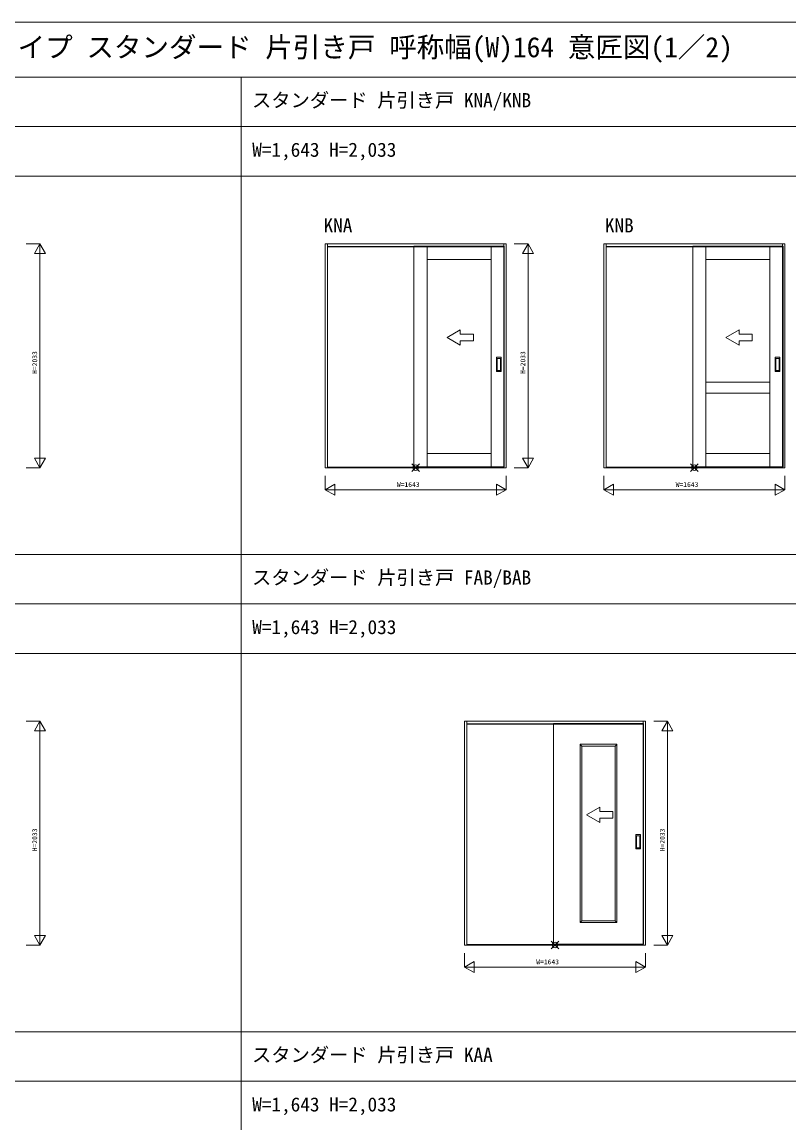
# Model space of a CAD drawing. Units: millimetres, scale not verified. Extents: x -14341 to 14341, y -10000 to 10000.
# Drawn here: x -4932 to 2035, y 1 to 10000 of the extents above; entities that cross this region are included whole.
import ezdxf
from ezdxf.enums import TextEntityAlignment as Align

# ---------------------------------------------------------------- set-up
doc = ezdxf.new("R2010")
doc.units = ezdxf.units.MM
doc.header["$LTSCALE"] = 50
doc.layers.add('0-0_0', color=7, linetype='Continuous')
for name, color, linetype, lineweight in [('0-1_YKK_F1', 7, 'Continuous', 18), ('0-2_YKK_IN', 1, 'Continuous', 18), ('0-3_YKK_A1', 4, 'Continuous', 18), ('0-4_YKK_N1', 2, 'Continuous', 18)]:
    doc.layers.add(name, color=color, linetype=linetype, lineweight=lineweight)
doc.styles.add('ＭＳ ゴシック', font='')
doc.styles.get('ＭＳ ゴシック').set_extended_font_data('MS Gothic')

msp = doc.modelspace()

# ---------------------------------------------------------------- linework, layer by layer
at = {"layer": '0-1_YKK_F1'}
for p, q in [((-14340.51, 10000), (14340.51, 10000)), ((-14340.51, 9500), (14159.49, 9500)), ((-2940.51, -10000), (-2940.51, 9500)), ((-14340.51, 9050), (14159.49, 9050)), ((-14340.51, 8600), (14159.49, 8600)), ((-14340.51, 5165), (14159.49, 5165)), ((-14340.51, 4715), (14159.49, 4715)), ((-14340.51, 4265), (14159.49, 4265)), ((-14340.51, 830), (14159.49, 830)), ((-14340.51, 380), (14159.49, 380))]:
    msp.add_line(p, q, dxfattribs=at)
at = {"layer": '0-2_YKK_IN'}
for p, q in [((-1391.86, 5917.14), (-1321.15, 5987.86)), ((-1391.86, 5987.86), (-1321.15, 5917.14)), ((1140.33, 5917.14), (1211.04, 5987.86)), ((1140.33, 5987.86), (1211.04, 5917.14)), ((-125.86, 1582.14), (-55.15, 1652.86)), ((-125.86, 1652.86), (-55.15, 1582.14))]:
    msp.add_line(p, q, dxfattribs=at)
for centre in [(-1356.51, 5952.5), (1175.68, 5952.5), (-90.51, 1617.5)]:
    msp.add_circle(centre, 25, dxfattribs=at)
at = {"layer": '0-3_YKK_A1'}
for p, q in [((-2178.01, 7985.5), (-535.01, 7985.5)), ((-2178.01, 5952.5), (-2178.01, 7985.5)), ((-2158.01, 7985.5), (-2158.01, 7955.5)), ((-2158.01, 7961.5), (-555.01, 7961.5)), ((-2158.01, 7958.5), (-555.01, 7958.5)), ((-2158.01, 5956.5), (-2158.01, 7955.5)), ((-555.01, 7985.5), (-555.01, 7955.5)), ((-555.01, 5956.5), (-555.01, 7955.5)), ((-535.01, 5952.5), (-535.01, 7985.5)), ((354.18, 7985.5), (1997.18, 7985.5)), ((354.18, 5952.5), (354.18, 7985.5)), ((374.18, 7985.5), (374.18, 7955.5)), ((374.18, 7961.5), (1977.18, 7961.5)), ((374.18, 7958.5), (1977.18, 7958.5)), ((374.18, 5956.5), (374.18, 7955.5)), ((1977.18, 7985.5), (1977.18, 7955.5)), ((1977.18, 5956.5), (1977.18, 7955.5)), ((1997.18, 5952.5), (1997.18, 7985.5)), ((-1070.49, 7134.22), (-950.49, 7203.5)), ((-950.49, 7164.22), (-950.49, 7203.5)), ((1461.7, 7134.22), (1581.7, 7203.5)), ((1581.7, 7164.22), (1581.7, 7203.5)), ((-1070.49, 7134.22), (-950.49, 7064.94)), ((-950.49, 7064.94), (-950.49, 7104.22)), ((1461.7, 7134.22), (1581.7, 7064.94)), ((1581.7, 7064.94), (1581.7, 7104.22)), ((-622.51, 6826.5), (-622.51, 6954.5)), ((-621.51, 6955.5), (-581.51, 6955.5)), ((-616.51, 6944.5), (-616.51, 6836.5)), ((-587.51, 6945.5), (-615.51, 6945.5)), ((-586.51, 6836.5), (-586.51, 6944.5)), ((-580.51, 6826.5), (-580.51, 6954.5)), ((1909.68, 6826.5), (1909.68, 6954.5)), ((1910.68, 6955.5), (1950.68, 6955.5)), ((1915.68, 6944.5), (1915.68, 6836.5)), ((1944.68, 6945.5), (1916.68, 6945.5)), ((1945.68, 6836.5), (1945.68, 6944.5)), ((1951.68, 6826.5), (1951.68, 6954.5)), ((-621.51, 6825.5), (-581.51, 6825.5)), ((-615.51, 6835.5), (-587.51, 6835.5)), ((1910.68, 6825.5), (1950.68, 6825.5)), ((1916.68, 6835.5), (1944.68, 6835.5)), ((-535.01, 5952.5), (-2178.01, 5952.5)), ((-2158.01, 5952.5), (-2158.01, 5956.5)), ((-555.01, 5956.5), (-2158.01, 5956.5)), ((-555.01, 5952.5), (-555.01, 5956.5)), ((1997.18, 5952.5), (354.18, 5952.5)), ((374.18, 5952.5), (374.18, 5956.5)), ((1977.18, 5956.5), (374.18, 5956.5)), ((1977.18, 5952.5), (1977.18, 5956.5)), ((-912.01, 3650.5), (730.99, 3650.5)), ((-912.01, 1617.5), (-912.01, 3650.5)), ((-892.01, 3650.5), (-892.01, 3620.5)), ((-892.01, 3626.5), (710.99, 3626.5)), ((-892.01, 3623.5), (710.99, 3623.5)), ((-892.01, 1621.5), (-892.01, 3620.5)), ((-105.51, 1625.5), (-105.51, 3629.5)), ((710.99, 3650.5), (710.99, 3620.5)), ((710.99, 1621.5), (710.99, 3620.5)), ((730.99, 1617.5), (730.99, 3650.5)), ((138.16, 3441), (138.16, 1821)), ((470.83, 3441), (138.16, 3441)), ((154.16, 3425), (138.16, 3441)), ((154.16, 3425), (154.16, 1837)), ((454.83, 3425), (154.16, 3425)), ((454.83, 3425), (470.83, 3441)), ((195.51, 2799.22), (315.51, 2868.5)), ((315.51, 2829.22), (315.51, 2868.5)), ((195.51, 2799.22), (315.51, 2729.94)), ((315.51, 2729.94), (315.51, 2769.22)), ((643.49, 2491.5), (643.49, 2619.5)), ((644.49, 2620.5), (684.49, 2620.5)), ((649.49, 2609.5), (649.49, 2501.5)), ((678.49, 2610.5), (650.49, 2610.5)), ((679.49, 2501.5), (679.49, 2609.5)), ((685.49, 2491.5), (685.49, 2619.5)), ((650.49, 2500.5), (678.49, 2500.5)), ((644.49, 2490.5), (684.49, 2490.5)), ((154.16, 1837), (138.16, 1821)), ((454.83, 1837), (470.83, 1821)), ((730.99, 1617.5), (-912.01, 1617.5)), ((-892.01, 1617.5), (-892.01, 1621.5)), ((710.99, 1621.5), (-892.01, 1621.5)), ((714.49, 1625.5), (-105.51, 1625.5)), ((710.99, 1617.5), (710.99, 1621.5))]:
    msp.add_line(p, q, dxfattribs=at)
for points in [[(-1371.51, 5960.5), (-1251.51, 5960.5), (-1251.51, 7964.5), (-1371.51, 7964.5)], [(-1251.51, 7844.5), (-671.51, 7844.5), (-671.51, 7964.5), (-1251.51, 7964.5)], [(-671.51, 5960.5), (-551.51, 5960.5), (-551.51, 7964.5), (-671.51, 7964.5)], [(1160.68, 5960.5), (1280.68, 5960.5), (1280.68, 7964.5), (1160.68, 7964.5)], [(1280.68, 7844.5), (1860.68, 7844.5), (1860.68, 7964.5), (1280.68, 7964.5)], [(1860.68, 5960.5), (1980.68, 5960.5), (1980.68, 7964.5), (1860.68, 7964.5)], [(1280.68, 6630.5), (1860.68, 6630.5), (1860.68, 6730.5), (1280.68, 6730.5)], [(-1251.51, 5960.5), (-671.51, 5960.5), (-671.51, 6080.5), (-1251.51, 6080.5)], [(1280.68, 5960.5), (1860.68, 5960.5), (1860.68, 6080.5), (1280.68, 6080.5)]]:
    msp.add_lwpolyline(points, close=True, dxfattribs=at)
for points in [[(-1371.51, 7947.5), (-1371.51, 5960.5), (-551.51, 5960.5)], [(1160.68, 7947.5), (1160.68, 5960.5), (1980.68, 5960.5)], [(-950.49, 7164.22), (-830.49, 7164.22), (-830.49, 7104.22), (-950.49, 7104.22)], [(1581.7, 7164.22), (1701.7, 7164.22), (1701.7, 7104.22), (1581.7, 7104.22)], [(-105.51, 3629.5), (714.49, 3629.5), (714.49, 1625.5)], [(-105.51, 3623.5), (-105.51, 1625.5), (714.49, 1625.5)], [(138.16, 1821), (470.83, 1821), (470.83, 3441)], [(154.16, 1837), (454.83, 1837), (454.83, 3425)], [(315.51, 2829.22), (435.51, 2829.22), (435.51, 2769.22), (315.51, 2769.22)]]:
    msp.add_lwpolyline(points, dxfattribs=at)
for centre, start, end in [((-621.51, 6954.5), 90, 180), ((-615.51, 6944.5), 90, 180), ((-587.51, 6944.5), 360, 90), ((-581.51, 6954.5), 0, 90), ((1910.68, 6954.5), 90, 180), ((1916.68, 6944.5), 90, 180), ((1944.68, 6944.5), 360, 90), ((1950.68, 6954.5), 0, 90), ((-621.51, 6826.5), 180, 270), ((-615.51, 6836.5), 180, 270), ((-587.51, 6836.5), 270, 360), ((-581.51, 6826.5), 270, 0), ((1910.68, 6826.5), 180, 270), ((1916.68, 6836.5), 180, 270), ((1944.68, 6836.5), 270, 360), ((1950.68, 6826.5), 270, 0), ((644.49, 2619.5), 90, 180), ((650.49, 2609.5), 90, 180), ((678.49, 2609.5), 360, 90), ((684.49, 2619.5), 0, 90), ((650.49, 2501.5), 180, 270), ((678.49, 2501.5), 270, 360), ((644.49, 2491.5), 180, 270), ((684.49, 2491.5), 270, 0)]:
    msp.add_arc(centre, 1, start, end, dxfattribs=at)
at = {"layer": '0-4_YKK_N1'}
for p, q in [((-4894.01, 7985.5), (-4769.01, 7985.5)), ((-4819.01, 7898.9), (-4719.01, 7898.9)), ((-4769.01, 7985.5), (-4769.01, 5952.5)), ((-460.01, 7985.5), (-335.01, 7985.5)), ((-385.01, 7898.9), (-285.01, 7898.9)), ((-335.01, 7985.5), (-335.01, 5952.5)), ((-4819.01, 6039.1), (-4719.01, 6039.1)), ((-385.01, 6039.1), (-285.01, 6039.1)), ((-4894.01, 5952.5), (-4769.01, 5952.5)), ((-460.01, 5952.5), (-335.01, 5952.5)), ((-2178.01, 5752.5), (-2091.41, 5802.5)), ((-2091.41, 5802.5), (-2091.41, 5702.5)), ((-621.61, 5802.5), (-535.01, 5752.5)), ((-535.01, 5877.5), (-535.01, 5752.5)), ((354.18, 5752.5), (440.78, 5802.5)), ((440.78, 5802.5), (440.78, 5702.5)), ((1910.58, 5802.5), (1997.18, 5752.5)), ((1997.18, 5877.5), (1997.18, 5752.5)), ((-2178.01, 5752.5), (-2091.41, 5702.5)), ((354.18, 5752.5), (440.78, 5702.5)), ((-4894.01, 3650.5), (-4769.01, 3650.5)), ((-4769.01, 3650.5), (-4769.01, 1617.5)), ((805.99, 3650.5), (930.99, 3650.5)), ((930.99, 3650.5), (930.99, 1617.5)), ((-4819.01, 3563.9), (-4719.01, 3563.9)), ((880.99, 3563.9), (980.99, 3563.9)), ((-4819.01, 1704.1), (-4719.01, 1704.1)), ((880.99, 1704.1), (980.99, 1704.1)), ((-4894.01, 1617.5), (-4769.01, 1617.5)), ((805.99, 1617.5), (930.99, 1617.5)), ((730.99, 1542.5), (730.99, 1417.5)), ((-912.01, 1417.5), (-825.41, 1467.5)), ((-912.01, 1417.5), (-825.41, 1367.5)), ((-825.41, 1467.5), (-825.41, 1367.5)), ((644.39, 1467.5), (730.99, 1417.5))]:
    msp.add_line(p, q, dxfattribs=at)
for points in [[(-4819.01, 7898.9), (-4769.01, 7985.5), (-4719.01, 7898.9)], [(-385.01, 7898.9), (-335.01, 7985.5), (-285.01, 7898.9)], [(-4819.01, 6039.1), (-4769.01, 5952.5), (-4719.01, 6039.1)], [(-385.01, 6039.1), (-335.01, 5952.5), (-285.01, 6039.1)], [(-2178.01, 5877.5), (-2178.01, 5752.5), (-535.01, 5752.5)], [(-621.61, 5802.5), (-621.61, 5702.5), (-535.01, 5752.5)], [(354.18, 5877.5), (354.18, 5752.5), (1997.18, 5752.5)], [(1910.58, 5802.5), (1910.58, 5702.5), (1997.18, 5752.5)], [(-4819.01, 3563.9), (-4769.01, 3650.5), (-4719.01, 3563.9)], [(880.99, 3563.9), (930.99, 3650.5), (980.99, 3563.9)], [(-4819.01, 1704.1), (-4769.01, 1617.5), (-4719.01, 1704.1)], [(880.99, 1704.1), (930.99, 1617.5), (980.99, 1704.1)], [(-912.01, 1542.5), (-912.01, 1417.5), (730.99, 1417.5)], [(644.39, 1467.5), (644.39, 1367.5), (730.99, 1417.5)]]:
    msp.add_lwpolyline(points, dxfattribs=at)

# ---------------------------------------------------------------- texts
at = {"layer": '0-0_0', "style": 'ＭＳ ゴシック'}
for s, height, p in [('BVKCK01  木質インテリア建材 Smayell(スマエル) 室内引戸 ラウンドレールタイプ スタンダード 片引き戸 呼称幅(W)164 意匠図(1／2)', 183.3, (-13840.51, 9625)), ('スタンダード 片引き戸 KNA/KNB', 128.3, (-2842.51, 9187.5)), ('W=1,643 H=2,033', 128.3, (-2840.51, 8737.5)), ('KNA', 128.3, (-2192.7, 8050.75)), ('KNB', 128.3, (362.47, 8050.75)), ('スタンダード 片引き戸 FAB/BAB', 128.3, (-2842.51, 4852.5)), ('W=1,643 H=2,033', 128.3, (-2840.51, 4402.5)), ('スタンダード 片引き戸 KAA', 128.3, (-2842.51, 517.5)), ('W=1,643 H=2,033', 128.3, (-2840.51, 67.5))]:
    msp.add_text(s, height=height, dxfattribs=at).set_placement(p, align=Align.BOTTOM_LEFT)
at = {"layer": '0-4_YKK_N1', "color": 7, "style": 'ＭＳ ゴシック'}
for p in [(-4781.01, 6804), (-347.01, 6804), (-4781.01, 2469), (918.99, 2469)]:
    msp.add_text('H=2033', height=43.99, rotation=90, dxfattribs=at).set_placement(p, align=Align.BOTTOM_LEFT)
for p in [(-1526.51, 5764.5), (1005.68, 5764.5), (-260.51, 1429.5)]:
    msp.add_text('W=1643', height=43.99, dxfattribs=at).set_placement(p, align=Align.BOTTOM_LEFT)

doc.saveas('drawing.dxf')
